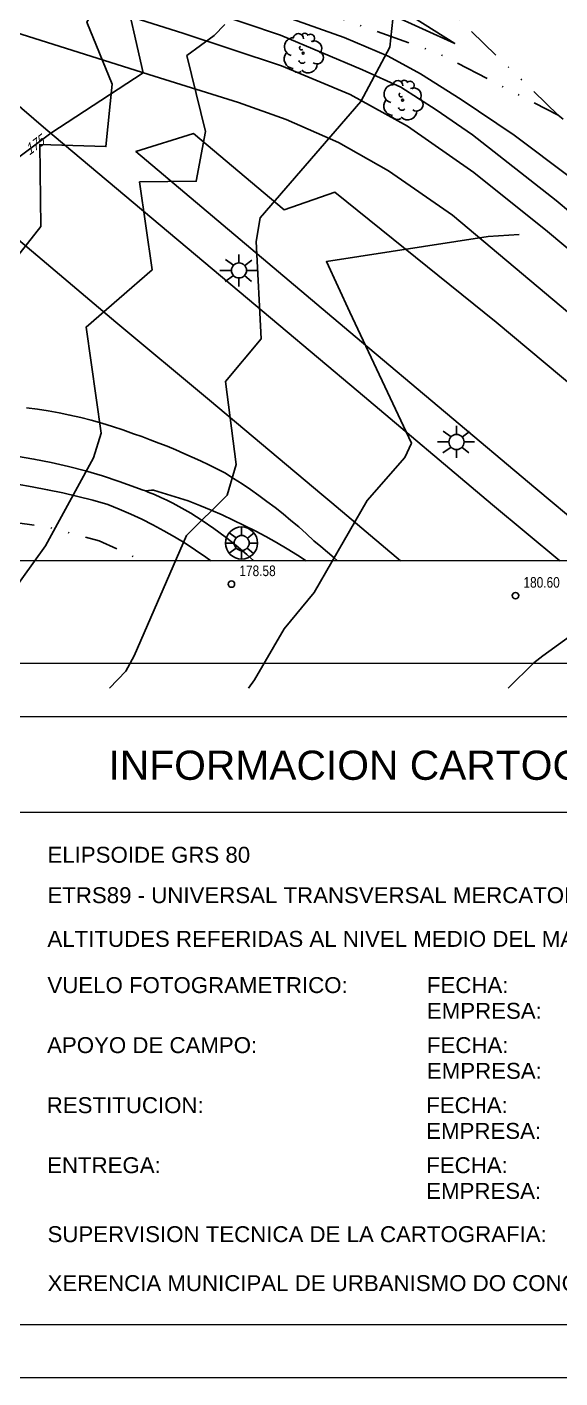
# Model space of a CAD drawing. Header units: metres. Extents: x 523256 to 524015, y 4669220 to 4669814.
# Drawn here: x 523737.7 to 523787.9, y 4669220 to 4669347.3 of the extents above; entities that cross this region are included whole.
import ezdxf
from ezdxf.enums import TextEntityAlignment as Align

# ---------------------------------------------------------------- set-up
doc = ezdxf.new("R2010")
doc.units = ezdxf.units.M
doc.header["$MEASUREMENT"] = 0
doc.linetypes.add('MORSE_D', pattern=[31.75, 12.7, -6.35, 0, -6.35, 0, -6.35])
for name, color, linetype in [('031006 Cota terreno', 9, 'Continuous'), ('032011 Curva cada 1 m', 40, 'Continuous'), ('032015 Curva cada 5 m', 34, 'Continuous'), ('033006 Texto cota terreno', 9, 'Continuous'), ('033015 Texto curva maestra', 42, 'Continuous'), ('072004 Bordillo Acera', 1, 'Continuous'), ('072027 Pavimento', 9, 'Continuous'), ('082001 Valla Alambrada', 7, 'ALAMBRADA'), ('101001 Arbol', 3, 'Continuous'), ('141001 Farola baculo', 7, 'Continuous'), ('141002 Farola pie', 7, 'Continuous'), ('192008 Linea blanca', 9, 'Continuous'), ('192009 Grandes aparcamientos', 9, 'Continuous'), ('202001 Eje Calle', 254, 'MORSE_D')]:
    doc.layers.add(name, color=color, linetype=linetype)
doc.layers.add('992006 Lineas cajetin', color=7, linetype='Continuous', lineweight=0)
doc.layers.add('993006 Textos cajetin', color=7, linetype='Continuous', lineweight=0)
doc.styles.get("Standard").update_dxf_attribs({"font": 'arial.ttf'})
doc.styles.add('Style-Arial', font='arial.ttf')
doc.linetypes.add('ALAMBRADA', pattern='A,3,[131,GEOGRAMA.SHX,S=0.5,R=0,X=0,Y=0],3', length=6)

# ---------------------------------------------------------------- blocks, each defined once
blk = doc.blocks.new('COTAP')
at = {"color": 0}
blk.add_circle((0, 0), 0.3, dxfattribs=at)
blk = doc.blocks.new('FAROLA')
at = {"color": 0}
for p, q in [((0, 0.71), (0, 1.51)), ((-0.71, 0), (-1.79, 0)), ((-1.26, 1.02), (-0.51, 0.49)), ((1.21, 0.98), (0.55, 0.45)), ((0.71, 0), (1.71, 0)), ((-1.3, -1.04), (-0.51, -0.48)), ((0, -0.71), (0, -1.51)), ((1.17, -1.04), (0.51, -0.49))]:
    blk.add_line(p, q, dxfattribs=at)
blk.add_circle((0, 0), 0.71, dxfattribs=at)
blk = doc.blocks.new('ARBOL')
at = {"color": 0}
blk.add_circle((0, 0), 0.0939, dxfattribs=at)
for centre, radius, start, end in [((-0.9, 0.61), 0.852, 92.28, 254.58), ((-0.45, 1.37), 0.48, 359.2878, 173.6078), ((0.16, 1.55), 0.336, 23.1565, 160.4665), ((0.7, 1.41), 0.384, 301.578, 139.328), ((-0.15, 0.51), 0.192, 119.14, 310.56), ((1.05, 0.46), 0.708, 319.8556, 114.7656), ((1.31, -0.4), 0.612, 235.5275, 62.0275), ((-0.89, -0.54), 0.888, 142.64, 266.54), ((-0.06, -0.61), 0.336, 189.64, 323.88), ((0.48, -1), 0.852, 224.67, 0.24), ((-0.48, -1.08), 0.72, 213.78, 295.32)]:
    blk.add_arc(centre, radius, start, end, dxfattribs=at)
blk = doc.blocks.new('FAROLAG')
at = {"color": 0}
for p, q in [((0, 0.71), (0, 1.51)), ((-0.71, 0), (-1.51, 0)), ((-1.17, 0.96), (-0.51, 0.49)), ((1.17, 0.95), (0.55, 0.45)), ((0.71, 0), (1.51, 0)), ((-1.17, -0.95), (-0.51, -0.48)), ((0, -0.71), (0, -1.51)), ((1.13, -1), (0.51, -0.49))]:
    blk.add_line(p, q, dxfattribs=at)
for radius in [1.51, 0.71]:
    blk.add_circle((0, 0), radius, dxfattribs=at)

msp = doc.modelspace()

# ---------------------------------------------------------------- linework, layer by layer
at = {"layer": '032011 Curva cada 1 m'}
for points, elevation in [([(523745.50588, 4669285), (523747.04, 4669286.6), (523747.83, 4669288.03), (523752.74, 4669299.37), (523756.57, 4669303.17), (523757.41, 4669306.06), (523756.41, 4669313.89), (523759.78, 4669317.9), (523759.31, 4669327.07), (523759.7, 4669329.3), (523769.16, 4669340.26), (523771.91, 4669345.39), (523773.49, 4669360.35)], 178), ([(523743.7, 4669351.92), (523744.88, 4669350.32), (523743.36, 4669347.73), (523745.75, 4669341.89), (523745.16, 4669336.02), (523738.92, 4669336.23), (523739.02, 4669328.5), (523733.25, 4669321.18), (523733.78, 4669315.71), (523731.1, 4669308.84), (523730.73, 4669306.46), (523723.29, 4669298.76), (523719.09, 4669294.9), (523718.22, 4669294.88), (523717.52, 4669292.44), (523718.81, 4669285.62), (523718.91442, 4669285)], 176), ([(523756.35, 4669347.51), (523755.35, 4669346.47), (523752.79, 4669344.59), (523754.55, 4669337.44), (523753.66, 4669332.76), (523748.33, 4669332.69), (523749.51, 4669324.4), (523743.29, 4669319.01), (523744.72, 4669309.03), (523743.98, 4669306.69), (523739.45, 4669298.41), (523736.21, 4669293.85), (523735.67, 4669292.63), (523735.26, 4669289.83), (523736.62, 4669288.76), (523735.56, 4669286.33), (523735.21205, 4669285)], 177), ([(523784.1, 4669327.75), (523781.15, 4669327.54), (523765.93, 4669325.19), (523768.13, 4669320.43), (523773.94, 4669308.07), (523773.32, 4669306.73), (523769.75, 4669302.68), (523764.78, 4669294.01), (523761.96, 4669290.59), (523759.15, 4669285.78), (523758.59845, 4669285)], 179), ([(523825.55, 4669297.15), (523822.13, 4669298.73), (523821.23, 4669299.36), (523820.42, 4669299.95), (523819.57, 4669300.52), (523818.69, 4669301.18), (523817.87, 4669301.79), (523817.01, 4669302.36), (523816.07, 4669302.94), (523815.13, 4669303.52), (523814.19, 4669304.11), (523807.3, 4669308.87), (523806.31, 4669309.14), (523805.73, 4669309.16), (523805.02, 4669308.62), (523804.53, 4669307.71), (523803.61, 4669306.59), (523796.43, 4669296.55), (523794.82, 4669294.2), (523786.32, 4669288.05), (523785.47, 4669287.38), (523783.03275, 4669285)], 181)]:
    msp.add_lwpolyline(points, dxfattribs=dict(at, elevation=elevation))
at = {"layer": '032015 Curva cada 5 m', "elevation": 175}
msp.add_lwpolyline([(523752.59849, 4669366.80038), (523751.85849, 4669365.80038), (523750.27849, 4669363.45038), (523748.71849, 4669358.40038), (523744.35849, 4669354.14038), (523746.73849, 4669351.41038), (523748.65849, 4669342.97038), (523739.95849, 4669337.29038), (523732.01849, 4669331.36038), (523728.28849, 4669329.59038), (523720.34849, 4669323.73038), (523713.49849, 4669324.67038), (523712.56849, 4669318.19038), (523713.90849, 4669312.97038), (523713.97849, 4669308.41038)], dxfattribs=at)
at = {"layer": '072004 Bordillo Acera', "flags": 128}
for points in [[(523802.40849, 4669318.49038), (523787.56849, 4669330.95038), (523779.68849, 4669337.13038), (523776.26849, 4669339.48038), (523772.92849, 4669341.61038), (523769.32849, 4669343.24038), (523761.59849, 4669346.50038), (523754.86849, 4669348.77038)], [(523736.77849, 4669304.20038), (523738.21849, 4669303.96038), (523739.65849, 4669303.69038), (523741.08849, 4669303.39038), (523742.50849, 4669303.06038), (523743.92849, 4669302.70038), (523745.33849, 4669302.31038), (523746.41849, 4669301.87038), (523747.48849, 4669301.40038), (523748.53849, 4669300.91038), (523749.58849, 4669300.38038), (523750.60849, 4669299.83038), (523751.62849, 4669299.25038), (523752.61849, 4669298.64038), (523753.59849, 4669298.01038), (523754.56849, 4669297.35038), (523755.0453, 4669297.00038)]]:
    msp.add_lwpolyline(points, dxfattribs=at)
at = {"layer": '072027 Pavimento', "flags": 128}
msp.add_lwpolyline([(523748.86849, 4669303.58038), (523749.43849, 4669303.66038), (523749.62849, 4669303.65038), (523752.91849, 4669302.63038), (523753.98849, 4669302.21038), (523755.05849, 4669301.77038), (523756.10849, 4669301.31038), (523757.14849, 4669300.83038), (523758.18849, 4669300.33038), (523759.20849, 4669299.81038), (523760.22849, 4669299.27038), (523761.22849, 4669298.71038), (523762.21849, 4669298.13038), (523763.19849, 4669297.52038), (523764.01204, 4669297.00038)], dxfattribs=at)
at = {"layer": '082001 Valla Alambrada', "flags": 128}
msp.add_lwpolyline([(523816.01849, 4669303.18038), (523815.81849, 4669303.36038), (523806.04849, 4669311.70038), (523795.78849, 4669320.46038), (523786.74849, 4669328.01038), (523779.82849, 4669333.58038), (523773.56849, 4669337.94038), (523768.14849, 4669340.92038), (523761.68849, 4669343.63038), (523752.38849, 4669346.70038), (523719.77849, 4669357.00038), (523716.52849, 4669357.63038), (523715.05849, 4669357.74038), (523713.34849, 4669357.50038), (523711.19849, 4669357.10038), (523708.71849, 4669356.33038), (523704.52849, 4669354.06038), (523701.15849, 4669351.29038), (523698.89849, 4669348.85038), (523696.07849, 4669344.17038), (523695.04849, 4669341.41038), (523694.18849, 4669338.03038), (523693.96849, 4669336.88038), (523693.92849, 4669335.09038), (523694.17849, 4669332.16038), (523695.02849, 4669327.75038), (523697.42849, 4669319.88038), (523697.61849, 4669319.34038), (523697.82849, 4669318.79038), (523698.03849, 4669318.26038), (523698.25849, 4669317.72038), (523698.48849, 4669317.19038), (523698.72849, 4669316.66038), (523698.97849, 4669316.14038), (523699.23849, 4669315.62038), (523699.49849, 4669315.10038), (523699.77849, 4669314.59038), (523700.05849, 4669314.09038), (523700.47849, 4669313.53038), (523700.92849, 4669313.00038), (523701.40849, 4669312.49038), (523701.90849, 4669312.02038), (523702.44849, 4669311.57038), (523703.00849, 4669311.16038), (523703.58849, 4669310.77038), (523704.18849, 4669310.43038), (523704.80849, 4669310.11038), (523705.44849, 4669309.84038), (523706.10849, 4669309.60038), (523706.53849, 4669309.47038), (523706.96849, 4669309.34038), (523707.40849, 4669309.23038), (523707.83849, 4669309.12038), (523708.27849, 4669309.02038), (523708.71849, 4669308.93038), (523709.15849, 4669308.85038), (523709.60849, 4669308.78038), (523710.04849, 4669308.71038), (523710.49849, 4669308.65038), (523710.93849, 4669308.60038), (523723.46849, 4669307.80038), (523730.11849, 4669307.44038), (523731.77849, 4669307.37038), (523733.42849, 4669307.24038), (523735.07849, 4669307.07038), (523736.72849, 4669306.84038), (523738.36849, 4669306.57038), (523739.99849, 4669306.25038), (523741.61849, 4669305.88038), (523743.22849, 4669305.46038), (523744.81849, 4669304.99038), (523746.39849, 4669304.48038), (523747.95849, 4669303.91038), (523748.55849, 4669303.69038), (523748.86849, 4669303.58038), (523749.14849, 4669303.47038), (523749.73849, 4669303.23038), (523750.32849, 4669302.97038), (523750.89849, 4669302.70038), (523751.46849, 4669302.42038), (523752.03849, 4669302.12038), (523752.58849, 4669301.81038), (523753.13849, 4669301.49038), (523753.67849, 4669301.15038), (523754.20849, 4669300.80038), (523755.30849, 4669300.04038), (523756.37849, 4669299.26038), (523757.41849, 4669298.43038), (523758.43849, 4669297.58038), (523759.08366, 4669297.00038)], dxfattribs=at)
at = {"layer": '192008 Linea blanca', "flags": 128}
msp.add_lwpolyline([(523739.74849, 4669360.89038), (523750.11849, 4669358.01038), (523757.01849, 4669356.08038), (523763.21849, 4669353.93038), (523768.14849, 4669351.52038), (523772.19849, 4669349.39038), (523778.00849, 4669345.72038), (523771.92849, 4669348.50038), (523765.57849, 4669350.87038), (523757.88849, 4669353.22038), (523750.21849, 4669355.80038), (523743.35849, 4669358.17038), (523740.79849, 4669359.38038), (523740.13849, 4669360.07038), (523739.74849, 4669360.89038)], dxfattribs=at)
at = {"layer": '192009 Grandes aparcamientos', "flags": 128}
for points in [[(523740.06849, 4669355.48038), (523754.10849, 4669351.08038), (523761.65849, 4669348.39038), (523767.59849, 4669346.28038), (523771.72849, 4669344.54038), (523774.77849, 4669342.87038), (523778.60849, 4669340.44038), (523783.61849, 4669337.09038), (523788.92849, 4669333.09038), (523797.07849, 4669326.32038), (523817.35849, 4669309.04038)], [(523726.48849, 4669349.99038), (523749.70849, 4669342.64038), (523757.64849, 4669340.16038), (523762.14849, 4669338.57038), (523767.05849, 4669336.40038), (523771.77849, 4669333.73038), (523777.80849, 4669329.57038), (523788.04849, 4669320.94038), (523803.05849, 4669308.26038), (523806.04849, 4669311.70038)], [(523757.69849, 4669322.35038), (523739.50849, 4669337.67038), (523731.32849, 4669344.67038), (523730.56849, 4669338.86038), (523721.51849, 4669346.65038), (523716.04849, 4669344.97038), (523730.75849, 4669332.43038), (523746.07849, 4669319.49038), (523754.91849, 4669312.12038), (523765.49849, 4669303.25038), (523766.42849, 4669302.45038), (523772.89989, 4669297.00038)], [(523793.77794, 4669297.00038), (523790.06849, 4669300.10038), (523785.64849, 4669303.79038), (523768.62849, 4669318.12038), (523747.98849, 4669335.55038), (523753.41849, 4669337.24038), (523761.95849, 4669330.07038), (523766.71849, 4669331.71038), (523781.92849, 4669319.48038)], [(523787.91649, 4669297.00038), (523781.57849, 4669302.28038), (523768.91849, 4669312.94038), (523757.69849, 4669322.35038)], [(523781.92849, 4669319.48038), (523797.10849, 4669306.75038), (523802.90849, 4669301.81038), (523804.64849, 4669300.44038), (523804.57849, 4669299.93038), (523799.74849, 4669298.28038), (523801.21027, 4669297.00038)], [(523766.97576, 4669297.00038), (523766.66849, 4669297.26038), (523766.02849, 4669297.80038), (523765.38849, 4669298.34038), (523764.74849, 4669298.89038), (523764.03849, 4669299.54038), (523763.31849, 4669300.18038), (523762.58849, 4669300.80038), (523761.84849, 4669301.41038), (523761.09849, 4669302.00038), (523760.32849, 4669302.58038), (523759.55849, 4669303.15038), (523758.76849, 4669303.70038), (523757.97849, 4669304.24038), (523757.16849, 4669304.76038), (523756.35849, 4669305.27038), (523755.59849, 4669305.66038), (523754.83849, 4669306.04038), (523754.06849, 4669306.41038), (523753.28849, 4669306.77038), (523752.50849, 4669307.11038), (523751.72849, 4669307.45038), (523750.93849, 4669307.78038), (523750.13849, 4669308.09038), (523749.33849, 4669308.40038), (523748.53849, 4669308.69038), (523747.73849, 4669308.97038), (523746.75849, 4669309.32038), (523745.76849, 4669309.65038), (523744.77849, 4669309.95038), (523743.77849, 4669310.23038), (523742.77849, 4669310.49038), (523741.76849, 4669310.72038), (523740.74849, 4669310.93038), (523739.72849, 4669311.12038), (523738.69849, 4669311.28038), (523737.67849, 4669311.42038)]]:
    msp.add_lwpolyline(points, dxfattribs=at)
at = {"layer": '202001 Eje Calle', "ltscale": 0.25, "flags": 128}
for points in [[(523787.74849, 4669338.99038), (523776.89746, 4669349.46173), (523769.13051, 4669354.0523), (523762.5328, 4669356.6397), (523742.043, 4669362.93427), (523734.94421, 4669365.52169), (523728.43001, 4669369.86187), (523724.33834, 4669374.10428)], [(523716.94672, 4669365.68838), (523740.86133, 4669357.33309), (523762.69983, 4669349.71212), (523776.47989, 4669344.78769), (523787.74849, 4669338.99038)], [(523787.74849, 4669338.99038), (523787.50547, 4669339.17265)], [(523838.29709, 4669297.00038), (523831.28849, 4669302.41038), (523819.95849, 4669312.00038), (523812.80849, 4669318.05038), (523797.47849, 4669330.91038), (523787.74849, 4669338.99038)], [(523710.97747, 4669303.3613), (523730.77849, 4669301.39038), (523731.12849, 4669301.37038), (523739.73849, 4669300.17038), (523744.50849, 4669298.88038), (523748.58475, 4669297.00038)]]:
    msp.add_lwpolyline(points, dxfattribs=at)
at = {"layer": '992006 Lineas cajetin'}
msp.add_line((523736.14547, 4669273.31977), (523828.64547, 4669273.31977), dxfattribs=at)
for points in [[(523256.09698, 4669814.00077), (524015.09698, 4669814.00077), (524015.09698, 4669220.0041), (523256.09698, 4669220.0041)], [(523275.09038, 4669809.00077), (524010.09698, 4669809.00077), (524010.09698, 4669287.31977), (523275.09038, 4669287.31977)], [(523275.09698, 4669282.31977), (524010.09698, 4669282.31977), (524010.09698, 4669225.00177), (523275.09698, 4669225.00177)]]:
    msp.add_lwpolyline(points, close=True, dxfattribs=at)
msp.add_lwpolyline([(523992.54849, 4669297.00038), (523292.54849, 4669297.00038)], dxfattribs=at)

# ---------------------------------------------------------------- block references
at = {"layer": '031006 Cota terreno'}
for p in [(523756.98, 4669294.8, 178.57), (523783.74, 4669293.71, 180.59)]:
    msp.add_blockref('COTAP', p, dxfattribs=at)
at = {"layer": '101001 Arbol'}
for p in [(523763.72849, 4669344.81038), (523773.10849, 4669340.38038)]:
    msp.add_blockref('ARBOL', p, dxfattribs=at)
at = {"layer": '141001 Farola baculo'}
msp.add_blockref('FAROLAG', (523757.93849, 4669298.67038), dxfattribs=at)
at = {"layer": '141002 Farola pie'}
for p in [(523757.69, 4669324.35), (523778.18, 4669308.19)]:
    msp.add_blockref('FAROLA', p, dxfattribs=at)

# ---------------------------------------------------------------- texts
at = {"layer": '033006 Texto cota terreno', "width": 0.8}
for s, p in [('178.58', (523757.73, 4669295.55, 178.57)), ('180.60', (523784.49, 4669294.46, 180.59))]:
    msp.add_text(s, height=1, dxfattribs=at).set_placement(p)
at = {"layer": '033015 Texto curva maestra', "oblique": 25, "width": 0.8}
msp.add_text('175', height=1, rotation=36.75, dxfattribs=at).set_placement((523738.37849, 4669336.11038, 175), align=Align.MIDDLE_CENTER)
at = {"layer": '993006 Textos cajetin', "attachment_point": 7, "line_spacing_factor": 1.1, "style": 'Style-Arial'}
for s, insert, char_height in [('INFORMACION CARTOGRAFICA', (523745.39547, 4669276.31977), 2.749998), ('ELIPSOIDE GRS 80', (523739.64547, 4669268.52884), 1.5), ('ETRS89 - UNIVERSAL TRANSVERSAL MERCATOR HUSO 29 N', (523739.64547, 4669264.71977), 1.5), ('ALTITUDES REFERIDAS AL NIVEL MEDIO DEL MAR EN ALICANTE REDNAP 08', (523739.64547, 4669260.60162), 1.5), ('VUELO FOTOGRAMETRICO:', (523739.64547, 4669256.24744), 1.5), ('FECHA:       ', (523775.39326, 4669256.24744), 1.5), ('EMPRESA:  ', (523775.39326, 4669253.82344), 1.5), ('FECHA:       ', (523775.39326, 4669250.59144), 1.5), ('EMPRESA:  ', (523775.39326, 4669248.16744), 1.5), ('RESTITUCION:', (523739.58083, 4669244.93544), 1.5), ('FECHA:       ', (523775.32862, 4669244.93544), 1.5), ('EMPRESA:  ', (523775.32862, 4669242.51144), 1.5), ('ENTREGA:', (523739.61315, 4669239.27944), 1.5), ('FECHA:      ', (523775.32862, 4669239.27944), 1.5), ('EMPRESA:  ', (523775.32862, 4669236.85544), 1.5), ('SUPERVISION TECNICA DE LA CARTOGRAFIA:', (523739.65475, 4669232.78087), 1.5), ('XERENCIA MUNICIPAL DE URBANISMO DO CONCELLO DE VIGO', (523739.65475, 4669228.16766), 1.5)]:
    msp.add_mtext(s, dxfattribs=dict(at, insert=insert, char_height=char_height))
at = {"layer": '993006 Textos cajetin', "insert": (523739.61315, 4669250.59144), "char_height": 1.5, "width": 20.7079364, "attachment_point": 7, "line_spacing_factor": 1.1, "style": 'Style-Arial'}
msp.add_mtext('APOYO DE CAMPO:', dxfattribs=at)

doc.saveas('drawing.dxf')
